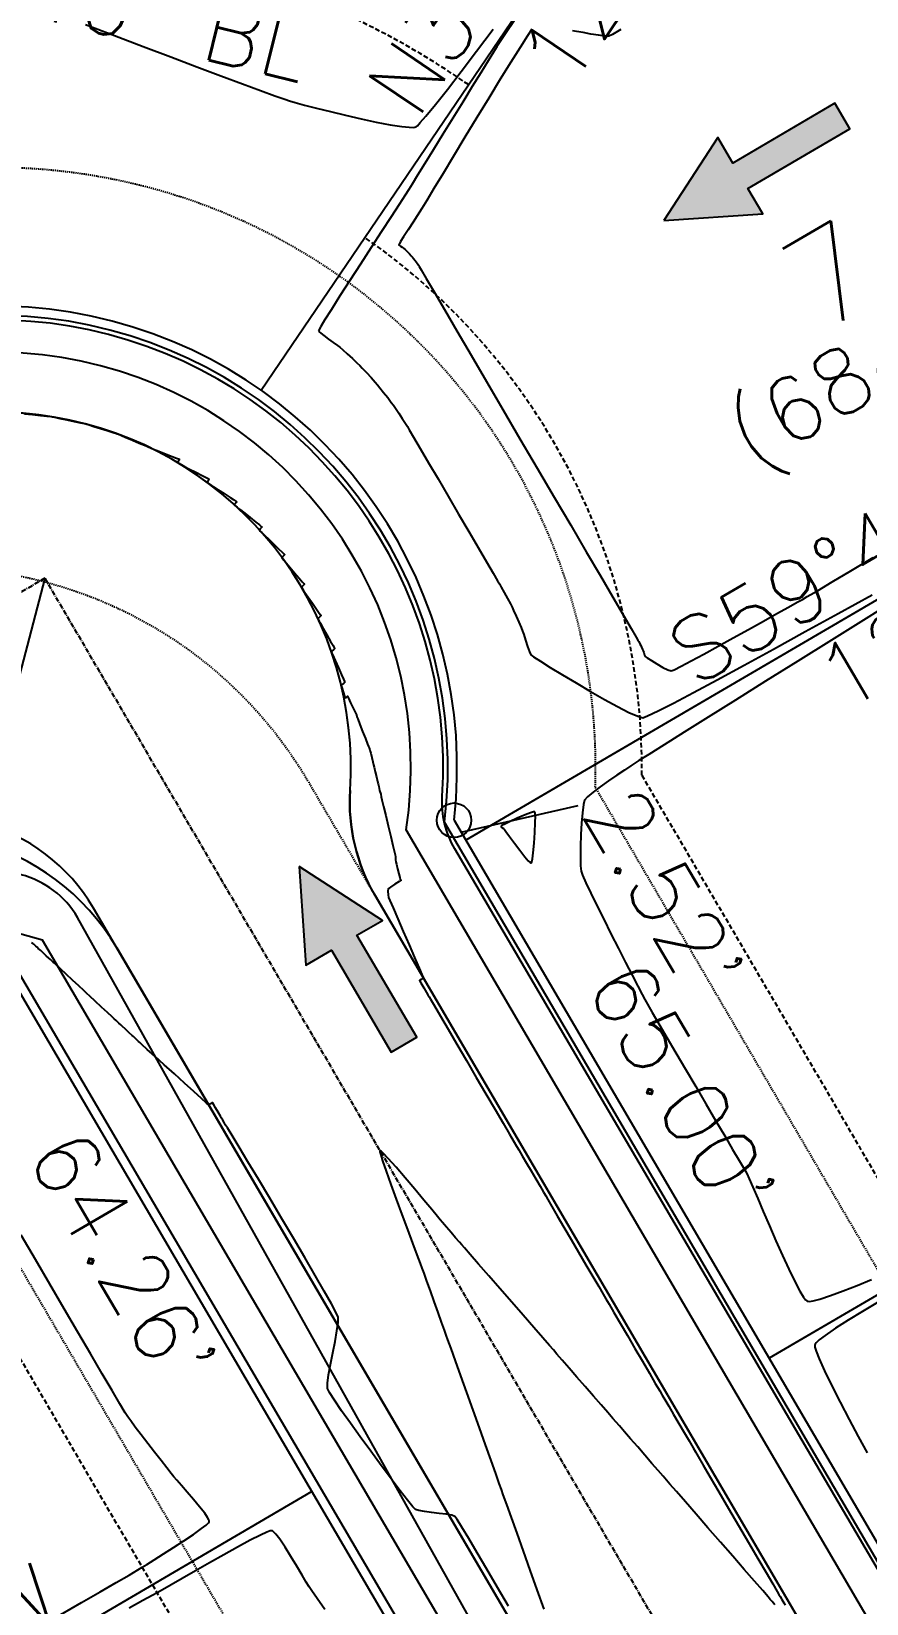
# Model space of a CAD drawing. Header units: feet. Extents: x 23 to 2149517, y -26 to 355304.
# Drawn here: x 2137608.6 to 2137699, y 341004.5 to 341174.8 of the extents above; entities that cross this region are included whole.
import ezdxf

# ---------------------------------------------------------------- set-up
doc = ezdxf.new("R2010")
doc.units = ezdxf.units.FT
doc.header["$MEASUREMENT"] = 0
for name, pattern in [('xhpc023-pav$0$HIDDEN2', [0.1875, 0.125, -0.0625]), ('xhpc023-pt$0$CL', [0.7, 0.5, -0.05, 0.1, -0.05]), ('xhpc023-pt$0$DASHED', [0.75, 0.5, -0.25]), ('xhpc023-pt$0$HIDDEN2', [0.1875, 0.125, -0.0625])]:
    doc.linetypes.add(name, pattern=pattern)
for name, color, linetype in [('A-EC-CURLEX-MATTING', 6, 'Continuous'), ('A-EC-FLOW-ARROWS', 252, 'Continuous'), ('C-TOPO-MINR-N', 2, 'Continuous'), ('xhpc023-pav$0$A-PV-BC', 2, 'Continuous'), ('xhpc023-pav$0$A-SW-N', 6, 'Continuous'), ('xhpc023-pav$0$A-VALLEYGUTTER', 2, 'xhpc023-pav$0$HIDDEN2'), ('xhpc023-pt$0$A-ADDRESS-N', 6, 'Continuous'), ('xhpc023-pt$0$A-BLDG-SETBACK', 2, 'xhpc023-pt$0$DASHED'), ('xhpc023-pt$0$V-ESMT-UTIL-N', 2, 'xhpc023-pt$0$HIDDEN2'), ('xhpc023-pt$0$V-LOT-NO', 6, 'Continuous'), ('xhpc023-pt$0$V-LOT-ROW', 7, 'Continuous'), ('xhpc023-pt$0$V-PROP-CORN-TEXT-N', 2, 'Continuous'), ('xhpc023-pt$0$V-PROP-RWAY-N', 7, 'Continuous'), ('xhpc023-pt$0$V-PROP-SUBD-N', 7, 'Continuous'), ('xhpc023-pt$0$V-RWAY-CNTR-N', 4, 'xhpc023-pt$0$CL'), ('xhpc023-pt$0$V-SUBD-TEXT-N', 2, 'Continuous')]:
    doc.layers.add(name, color=color, linetype=linetype)
doc.styles.add('xhpc023-pt$0$L100', font='simplex', dxfattribs={"height": 10})
doc.styles.add('xhpc023-pt$0$L70', font='simplex.shx', dxfattribs={"height": 7})
doc.styles.add('xhpc023-pt$0$L80', font='simplex', dxfattribs={"height": 8})

# ---------------------------------------------------------------- blocks, each defined once
blk = doc.blocks.new('xhpc023-pav')
at = {"layer": 'xhpc023-pav$0$A-PV-BC'}
for p, q in [((2137645.8, 341081.18), (2137856.2, 340721.53)), ((2137617.84, 341075.49), (2137833.97, 340706.07))]:
    blk.add_line(p, q, dxfattribs=at)
for centre, radius, start, end in [((2137604.68, 341095.02), 38.5, 356.3314, 154.3269), ((2137663.06, 341091.27), 20, 176.3314, 210.3291), ((2137596.26, 341062.87), 25, 30.3291, 120.3291)]:
    blk.add_arc(centre, radius, start, end, dxfattribs=at)
at = {"layer": 'xhpc023-pav$0$A-SW-N'}
for p, q in [((2137863.51, 340721.92), (2137649.17, 341088.28)), ((2137866.43, 340724.84), (2137653.32, 341089.11)), ((2137826.88, 340697.39), (2137607.18, 341072.93))]:
    blk.add_line(p, q, dxfattribs=at)
at = {"layer": 'xhpc023-pav$0$A-SW-N', "flags": 128}
blk.add_lwpolyline([(2137577.45, 340534.56), (2137826.54, 340680.29), (2137831.17, 340697.98), (2137609.81, 341076.34), (2137591.42, 341081.47), (2137398.26, 340968.46)], dxfattribs=at)
at = {"layer": 'xhpc023-pav$0$A-SW-N'}
for radius, start, end in [(49, 353.0712, 157.5871), (45, 351.3867, 159.2716)]:
    blk.add_arc((2137604.68, 341095.02), radius, start, end, dxfattribs=at)
at = {"layer": 'xhpc023-pav$0$A-VALLEYGUTTER', "flags": 128}
blk.add_lwpolyline([(2137562.05, 341103.1), (2137574.32, 341110.28, -0.414214), (2137638.62, 341093.44), (2137645.8, 341081.18)], format="xyb", dxfattribs=at)
blk = doc.blocks.new('ARROW')
blk.add_hatch(color=256).paths.add_polyline_path([(0, 0), (12, 6), (12, 2), (28, 2), (28, -2), (12, -2), (12, -6)])
blk.add_lwpolyline([(0, 0), (12, 6), (12, 2), (28, 2), (28, -2), (12, -2), (12, -6), (0, 0)])
blk = doc.blocks.new('xhpc023-pt')
at = {"layer": 'xhpc023-pt$0$A-BLDG-SETBACK'}
for p, q in [((2137674.67, 341094.2), (2137876.67, 340748.92)), ((2137591.41, 341058.29), (2137803.5, 340695.77))]:
    blk.add_line(p, q, dxfattribs=at)
for radius, start, end in [(90, 55.2997, 97.235), (70, 359.3264, 55.1429)]:
    blk.add_arc((2137604.68, 341095.02), radius, start, end, dxfattribs=at)
at = {"layer": 'xhpc023-pt$0$V-ESMT-UTIL-N'}
for p, q in [((2137669.64, 341092.89), (2137878.33, 340736.18)), ((2137595.73, 341060.82), (2137810.34, 340693.98))]:
    blk.add_line(p, q, dxfattribs=at)
blk.add_arc((2137604.68, 341095.02), 65, 358.1249, 152.5334, dxfattribs=at)
at = {"layer": 'xhpc023-pt$0$V-PROP-CORN-TEXT-N'}
blk.add_circle((2137654.35, 341089.32), 1.87, dxfattribs=at)
at = {"layer": 'xhpc023-pt$0$V-PROP-RWAY-N'}
for p, q in [((2137654.35, 341089.32), (2137867.17, 340725.56)), ((2137606.52, 341072.07), (2137825.81, 340697.24))]:
    blk.add_line(p, q, dxfattribs=at)
blk.add_arc((2137604.68, 341095.02), 50, 353.4592, 157.199, dxfattribs=at)
at = {"layer": 'xhpc023-pt$0$V-PROP-SUBD-N'}
for p, q in [((2137759.2, 341147.74), (2137655.63, 341087.15)), ((2137792.03, 341091.64), (2137688.45, 341031.04)), ((2137638.97, 341016.6), (2137535.39, 340956.01))]:
    blk.add_line(p, q, dxfattribs=at)
at = {"layer": 'xhpc023-pt$0$V-PROP-SUBD-N', "flags": 128}
blk.add_lwpolyline([(2137633.46, 341135.91), (2137704.69, 341240.92)], dxfattribs=at)
at = {"layer": 'xhpc023-pt$0$V-RWAY-CNTR-N'}
for q in [(2137359.74, 340969.1), (2137865.06, 340679.65)]:
    blk.add_line((2137610.05, 341115.54), q, dxfattribs=at)
at = {"layer": 'xhpc023-pt$0$V-SUBD-TEXT-N'}
for p, q in [((2137610.05, 341115.54), (2137604.68, 341095.02)), ((2137655.11, 341088.03), (2137667.79, 341090.91))]:
    blk.add_line(p, q, dxfattribs=at)
at = {"layer": 'xhpc023-pt$0$A-ADDRESS-N', "insert": (2137699.48, 341137.4), "char_height": 7, "width": 77.1852, "attachment_point": 5, "rotation": 30.3291, "style": 'xhpc023-pt$0$L70'}
blk.add_mtext('(6843)', dxfattribs=at)
at = {"layer": 'xhpc023-pt$0$A-BLDG-SETBACK', "insert": (2137624.22, 341179.75), "char_height": 7, "attachment_point": 2, "rotation": 346.2673, "style": 'xhpc023-pt$0$L70'}
blk.add_mtext("40' BL", dxfattribs=at)
at = {"layer": 'xhpc023-pt$0$V-LOT-NO', "insert": (2137695.07, 341148.42, 574.3), "char_height": 10, "width": 34.0116, "attachment_point": 5, "rotation": 30.3291, "style": 'xhpc023-pt$0$L100'}
blk.add_mtext('7', dxfattribs=at)
at = {"layer": 'xhpc023-pt$0$V-LOT-ROW', "insert": (2137725.72, 341255.89, 574.3), "char_height": 8, "attachment_point": 5, "rotation": 300.8227, "style": 'xhpc023-pt$0$L80'}
blk.add_mtext("25' RIGHT OF WAY DEDICATION (27,895 SQ. FT)", dxfattribs=at)
at = {"layer": 'xhpc023-pt$0$V-SUBD-TEXT-N', "char_height": 7, "style": 'xhpc023-pt$0$L70'}
for s, insert, attachment_point, rotation in [('N34°09\'06"E', (2137667.09, 341189.76), 8, 55.8482), ("126.89'", (2137671.06, 341187.06), 2, 55.8482), ('S59°40\'15"W', (2137706.53, 341118.95), 8, 30.3291), ("120.00'", (2137708.3, 341115.93), 2, 30.3291), ("2.52'", (2137680.12, 341083.32), 2, 300.3291), ("65.00'", (2137682.07, 341062), 2, 300.3291), ("64.26'", (2137621.54, 341043.63), 2, 300.3291), ('S59°40\'15"W', (2137586.3, 340987.81), 8, 30.3291)]:
    blk.add_mtext(s, dxfattribs=dict(at, insert=insert, attachment_point=attachment_point, rotation=rotation))

msp = doc.modelspace()

# ---------------------------------------------------------------- block references
at = {"layer": 'A-EC-CURLEX-MATTING'}
msp.add_blockref('xhpc023-pt', (0, 0), dxfattribs=at)

# ---------------------------------------------------------------- next in the draw order: linework, layer by layer
for points in [[(2137670.62, 340388.88, -0.020906), (2137597.86, 340483.23, -0.00681), (2137601.18, 340497.47), (2137834.97, 340634.24, -5.810571), (2137834.97, 340634.24, 0.811703), (2137866.43, 340724.84, 0.069055), (2137866.43, 340724.84), (2137654.43, 341086.23, -0.149441), (2137653.08, 341091.91, 0.824303), (2137560.97, 341116.03, -0.149441), (2137557, 341111.73), (2137389.06, 341013.48, -0.149441), (2137383.37, 341012.13, 0.824289), (2137359.25, 340920.01, -0.14935), (2137363.55, 340916.05), (2137406.28, 340843.01, -0.100424), (2137467.54, 340663.68, 0.039884), (2137488.12, 340566.52, 0.039884)], [(2137660.46, 340381.44, -0.020999), (2137590.35, 340472.58, -0.432054), (2137598.5, 340508.07), (2137827.01, 340641.75, -0.15088), (2137838.5, 340644.44, 0.784499), (2137861.31, 340715.67, -0.088743), (2137856.2, 340721.53), (2137645.8, 341081.18, -0.149441), (2137643.1, 341092.55, 0.824303), (2137569.98, 341111.7, -0.149441), (2137562.05, 341103.1), (2137394.11, 341004.84, -0.149441), (2137382.73, 341002.15, 0.824289), (2137363.58, 340929.03, -0.14935), (2137372.18, 340921.1), (2137414.92, 340848.06, -0.100424), (2137477.46, 340664.97, 0.039884), (2137497.71, 340569.37, 1.206369)], [(2137825.01, 340671.87, 0.414214), (2137833.97, 340706.07), (2137615.32, 341079.81, 0.414214), (2137587.95, 341086.97), (2137395.42, 340974.33, 0.413395), (2137388.31, 340947), (2137438.22, 340861.69, -0.086514), (2137499.82, 340696.41, 0.043454), (2137527.06, 340598.38, 0.028283), (2137550.33, 340536.9, 0.447083), (2137578.7, 340527.77), (2137825.01, 340671.87)]]:
    msp.add_lwpolyline(points, format="xyb", dxfattribs=at)
msp.add_lwpolyline([(2137823.09, 340682.91, -0.002722), (2137826.88, 340697.39), (2137613.59, 341078.8, 0.414214), (2137599.91, 341082.38), (2137407.39, 340969.75, 0.413052), (2137403.85, 340956.09), (2137453.76, 340870.78, -0.086514), (2137516.55, 340702.29, 0.043568), (2137543.42, 340605.67, 0.028398), (2137566.37, 340545, 0.447083), (2137580.56, 340540.44)], format="xyb", close=True, dxfattribs=at)
at = {"layer": 'C-TOPO-MINR-N', "color": 2, "linetype": 'Continuous', "lineweight": -3}
for points, elevation in [([(2137614.47, 341175.54), (2137617.6, 341174.33), (2137620.69, 341173.15), (2137623.68, 341172.01), (2137626.51, 341170.94), (2137629.12, 341169.96), (2137631.44, 341169.1), (2137633.41, 341168.37), (2137634.95, 341167.8), (2137636.02, 341167.42), (2137636.54, 341167.24), (2137637.15, 341167.07), (2137638.15, 341166.8), (2137639.46, 341166.47), (2137640.97, 341166.09), (2137642.62, 341165.7), (2137644.3, 341165.31), (2137645.93, 341164.96), (2137647.42, 341164.67), (2137648.69, 341164.47), (2137649.48, 341164.39), (2137649.92, 341164.38), (2137650.12, 341164.4), (2137650.2, 341164.42), (2137650.24, 341164.45), (2137650.38, 341164.56), (2137650.7, 341164.89), (2137651.31, 341165.6), (2137652.34, 341166.86), (2137653.63, 341168.5), (2137655.13, 341170.44), (2137656.8, 341172.63), (2137658.59, 341175)], 573), ([(2137660.89, 341175.96), (2137659.99, 341174.62), (2137659.34, 341173.65), (2137658.99, 341173.12), (2137658.63, 341172.54), (2137658.03, 341171.57), (2137657.24, 341170.29), (2137656.31, 341168.79), (2137655.29, 341167.12), (2137654.22, 341165.38), (2137653.15, 341163.64), (2137652.12, 341161.97), (2137651.19, 341160.46), (2137650.41, 341159.19), (2137649.81, 341158.22), (2137649.45, 341157.64), (2137649.07, 341157.04), (2137648.41, 341156.03), (2137647.54, 341154.68), (2137646.51, 341153.1), (2137645.38, 341151.36), (2137644.21, 341149.56), (2137643.07, 341147.79), (2137642, 341146.12), (2137641.07, 341144.66), (2137640.33, 341143.48), (2137639.93, 341142.81), (2137639.75, 341142.49), (2137639.7, 341142.38), (2137639.69, 341142.35), (2137639.7, 341142.32), (2137639.76, 341142.24), (2137639.92, 341142.08), (2137640.25, 341141.82), (2137640.75, 341141.44), (2137641.28, 341141.07), (2137641.73, 341140.76), (2137642, 341140.56), (2137642.31, 341140.28), (2137642.8, 341139.84), (2137643.35, 341139.33), (2137643.84, 341138.88), (2137644.14, 341138.59), (2137644.42, 341138.3), (2137644.87, 341137.82), (2137645.37, 341137.27), (2137645.81, 341136.79), (2137646.08, 341136.49), (2137646.33, 341136.18), (2137646.73, 341135.67), (2137647.17, 341135.1), (2137647.56, 341134.59), (2137647.8, 341134.27), (2137648.02, 341133.95), (2137648.36, 341133.42), (2137648.75, 341132.83), (2137649.09, 341132.3), (2137649.3, 341131.97), (2137649.5, 341131.63), (2137649.98, 341130.81), (2137650.7, 341129.58), (2137651.6, 341128.05), (2137652.62, 341126.3), (2137653.72, 341124.42), (2137654.85, 341122.49), (2137655.95, 341120.61), (2137656.98, 341118.86), (2137657.87, 341117.33), (2137658.59, 341116.1), (2137659.07, 341115.27), (2137659.27, 341114.92), (2137659.47, 341114.56), (2137659.79, 341113.99), (2137660.14, 341113.33), (2137660.45, 341112.75), (2137660.63, 341112.39), (2137660.8, 341112.03), (2137661.07, 341111.44), (2137661.36, 341110.78), (2137661.61, 341110.19), (2137661.77, 341109.82), (2137661.89, 341109.45), (2137662.08, 341108.84), (2137662.3, 341108.16), (2137662.51, 341107.57), (2137662.67, 341107.24), (2137662.97, 341107.02), (2137663.7, 341106.55), (2137664.77, 341105.88), (2137666.08, 341105.08), (2137667.56, 341104.19), (2137669.11, 341103.28), (2137670.63, 341102.41), (2137672.06, 341101.63), (2137673.29, 341101), (2137674.23, 341100.58), (2137674.8, 341100.43), (2137675.31, 341100.62), (2137676.44, 341101.16), (2137678.11, 341102.02), (2137680.26, 341103.15), (2137682.82, 341104.53), (2137685.74, 341106.12), (2137688.94, 341107.87), (2137692.36, 341109.75), (2137695.93, 341111.72), (2137699.6, 341113.75)], 573), ([(2137662.77, 341175.01), (2137662.31, 341174.3), (2137661.51, 341173.04), (2137660.51, 341171.44), (2137659.36, 341169.59), (2137658.12, 341167.56), (2137656.82, 341165.44), (2137655.53, 341163.32), (2137654.3, 341161.27), (2137653.16, 341159.4), (2137652.17, 341157.77), (2137651.39, 341156.47), (2137650.86, 341155.59), (2137650.62, 341155.21), (2137650.35, 341154.79), (2137649.91, 341154.1), (2137649.38, 341153.29), (2137648.89, 341152.52), (2137648.57, 341152.03), (2137648.43, 341151.78), (2137648.38, 341151.7), (2137648.37, 341151.68), (2137648.38, 341151.66), (2137648.43, 341151.62), (2137648.55, 341151.52), (2137648.74, 341151.39), (2137648.91, 341151.27), (2137649.05, 341151.14), (2137649.26, 341150.95), (2137649.4, 341150.81), (2137649.53, 341150.67), (2137649.72, 341150.47), (2137649.85, 341150.33), (2137649.96, 341150.18), (2137650.13, 341149.96), (2137650.24, 341149.82), (2137650.35, 341149.66), (2137650.49, 341149.44), (2137650.59, 341149.29), (2137650.79, 341148.95), (2137651.33, 341148.02), (2137652.19, 341146.56), (2137653.31, 341144.64), (2137654.66, 341142.34), (2137656.19, 341139.72), (2137657.87, 341136.85), (2137659.65, 341133.8), (2137661.49, 341130.65), (2137663.35, 341127.47), (2137665.2, 341124.32), (2137666.98, 341121.28), (2137668.66, 341118.41), (2137670.19, 341115.79), (2137671.54, 341113.48), (2137672.66, 341111.56), (2137673.51, 341110.1), (2137674.06, 341109.17), (2137674.26, 341108.83), (2137674.35, 341108.67), (2137674.48, 341108.42), (2137674.57, 341108.25), (2137674.65, 341108.08), (2137674.76, 341107.83), (2137674.83, 341107.66), (2137674.89, 341107.48), (2137674.97, 341107.22), (2137675.04, 341107.06), (2137675.24, 341106.92), (2137675.71, 341106.63), (2137676.32, 341106.25), (2137676.96, 341105.88), (2137677.51, 341105.6), (2137677.84, 341105.49), (2137678.17, 341105.63), (2137678.93, 341106.01), (2137680.02, 341106.59), (2137681.38, 341107.32), (2137682.93, 341108.17), (2137684.57, 341109.07), (2137686.23, 341109.99), (2137687.84, 341110.89), (2137689.31, 341111.71), (2137690.55, 341112.4), (2137691.5, 341112.93), (2137692.07, 341113.25), (2137692.59, 341113.55), (2137693.68, 341114.19), (2137695.27, 341115.14), (2137697.31, 341116.34), (2137699.73, 341117.77)], 574), ([(2137672.41, 341174.97), (2137671.49, 341174.45), (2137671.11, 341174.25), (2137670.68, 341174.26), (2137669.99, 341174.35), (2137669.16, 341174.48), (2137668.32, 341174.64), (2137667.62, 341174.77), (2137667.18, 341174.84)], 574), ([(2137607.84, 341133.36), (2137608.72, 341133.27), (2137609.6, 341133.18), (2137610.28, 341133.11), (2137610.56, 341133.08), (2137610.71, 341133.05), (2137610.86, 341133.01), (2137611.1, 341132.97), (2137611.68, 341132.85), (2137612.45, 341132.69), (2137613.25, 341132.53), (2137613.93, 341132.39), (2137614.34, 341132.3), (2137614.73, 341132.18), (2137615.36, 341131.99), (2137616.1, 341131.75), (2137616.8, 341131.53), (2137617.34, 341131.36), (2137617.57, 341131.28), (2137617.7, 341131.24), (2137617.89, 341131.18), (2137618.02, 341131.14), (2137618.27, 341131.04), (2137618.83, 341130.8), (2137619.55, 341130.49), (2137620.27, 341130.18), (2137620.83, 341129.94), (2137621.08, 341129.84), (2137621.22, 341129.77), (2137621.43, 341129.69), (2137621.57, 341129.63), (2137621.82, 341129.53), (2137622.38, 341129.31), (2137623.11, 341129.03), (2137623.83, 341128.74), (2137624.3, 341128.56), (2137624.53, 341128.46), (2137624.6, 341128.43), (2137624.62, 341128.42), (2137624.61, 341128.4), (2137624.58, 341128.33), (2137624.5, 341128.18), (2137624.44, 341128.04), (2137624.56, 341127.96), (2137624.78, 341127.84), (2137624.94, 341127.77), (2137625.18, 341127.65), (2137625.71, 341127.37), (2137626.4, 341127.02), (2137627.08, 341126.68), (2137627.52, 341126.45), (2137627.74, 341126.33), (2137627.81, 341126.29), (2137627.82, 341126.28), (2137627.82, 341126.26), (2137627.78, 341126.19), (2137627.69, 341126.05), (2137627.62, 341125.92), (2137627.74, 341125.82), (2137627.95, 341125.68), (2137628.1, 341125.58), (2137628.32, 341125.44), (2137628.83, 341125.12), (2137629.47, 341124.71), (2137630.11, 341124.29), (2137630.53, 341124.03), (2137630.73, 341123.89), (2137630.79, 341123.84), (2137630.8, 341123.83), (2137630.8, 341123.81), (2137630.76, 341123.75), (2137630.66, 341123.61), (2137630.59, 341123.48), (2137630.69, 341123.37), (2137630.88, 341123.22), (2137631.02, 341123.11), (2137631.23, 341122.94), (2137631.7, 341122.57), (2137632.3, 341122.1), (2137632.9, 341121.62), (2137633.28, 341121.32), (2137633.47, 341121.16), (2137633.53, 341121.11), (2137633.54, 341121.1), (2137633.53, 341121.08), (2137633.49, 341121.01), (2137633.38, 341120.88), (2137633.3, 341120.75), (2137633.38, 341120.64), (2137633.55, 341120.48), (2137633.67, 341120.37), (2137633.86, 341120.18), (2137634.29, 341119.77), (2137634.85, 341119.23), (2137635.4, 341118.7), (2137635.75, 341118.35), (2137635.93, 341118.17), (2137635.98, 341118.11), (2137635.99, 341118.1), (2137635.99, 341118.09), (2137635.96, 341118.05), (2137635.9, 341117.98), (2137635.79, 341117.86), (2137635.72, 341117.77), (2137635.79, 341117.66), (2137635.93, 341117.5), (2137636.02, 341117.39), (2137636.19, 341117.19), (2137636.59, 341116.73), (2137637.09, 341116.13), (2137637.6, 341115.54), (2137637.92, 341115.15), (2137638.08, 341114.96), (2137638.13, 341114.89), (2137638.14, 341114.88), (2137638.13, 341114.87), (2137638.11, 341114.83), (2137638.03, 341114.76), (2137637.92, 341114.65), (2137637.84, 341114.56), (2137637.94, 341114.39), (2137638.06, 341114.22), (2137638.21, 341114), (2137638.56, 341113.5), (2137639.02, 341112.84), (2137639.47, 341112.19), (2137639.76, 341111.77), (2137639.9, 341111.56), (2137639.94, 341111.49), (2137639.95, 341111.47), (2137639.94, 341111.46), (2137639.91, 341111.42), (2137639.84, 341111.35), (2137639.71, 341111.24), (2137639.63, 341111.16), (2137639.69, 341111.02), (2137639.77, 341110.88), (2137639.9, 341110.66), (2137640.2, 341110.11), (2137640.6, 341109.4), (2137640.99, 341108.7), (2137641.25, 341108.24), (2137641.37, 341108.01), (2137641.41, 341107.93), (2137641.41, 341107.91), (2137641.41, 341107.9), (2137641.37, 341107.86), (2137641.29, 341107.79), (2137641.15, 341107.68), (2137641.06, 341107.61), (2137641.09, 341107.52), (2137641.13, 341107.43), (2137641.24, 341107.19), (2137641.5, 341106.61), (2137641.83, 341105.85), (2137642.16, 341105.09), (2137642.38, 341104.6), (2137642.48, 341104.35), (2137642.51, 341104.26), (2137642.52, 341104.25), (2137642.51, 341104.24), (2137642.47, 341104.2), (2137642.38, 341104.12), (2137642.23, 341104.02), (2137642.13, 341103.95), (2137642.15, 341103.9), (2137642.22, 341103.69), (2137642.36, 341103.24), (2137642.51, 341102.78), (2137642.58, 341102.58), (2137642.7, 341102.66), (2137642.81, 341102.76), (2137642.92, 341102.54), (2137643.16, 341102.04), (2137643.45, 341101.45), (2137643.68, 341100.95), (2137643.78, 341100.74), (2137643.8, 341100.67), (2137643.82, 341100.61), (2137643.84, 341100.52), (2137643.93, 341100.29), (2137644.16, 341099.7), (2137644.46, 341098.94), (2137644.77, 341098.17), (2137645, 341097.57), (2137645.1, 341097.31), (2137645.16, 341097.16), (2137645.23, 341096.95), (2137645.28, 341096.8), (2137645.34, 341096.57), (2137645.45, 341096.12), (2137645.56, 341095.64), (2137645.63, 341095.34), (2137645.7, 341095.07), (2137645.82, 341094.58), (2137645.95, 341094.01), (2137646.07, 341093.52), (2137646.14, 341093.25), (2137646.2, 341092.98), (2137646.3, 341092.55), (2137646.41, 341092.13), (2137646.47, 341091.86), (2137646.55, 341091.54), (2137646.72, 341090.82), (2137646.96, 341089.82), (2137647.23, 341088.7), (2137647.5, 341087.57), (2137647.74, 341086.59), (2137647.91, 341085.88), (2137647.98, 341085.59), (2137648, 341085.36), (2137648.03, 341085.03), (2137648.05, 341084.8), (2137648.11, 341084.56), (2137648.23, 341084.06), (2137648.37, 341083.5), (2137648.47, 341083.11), (2137648.52, 341082.91), (2137648.54, 341082.84), (2137648.54, 341082.84), (2137648.55, 341082.84), (2137648.61, 341082.84), (2137648.64, 341082.84), (2137648.42, 341082.7), (2137647.94, 341082.4), (2137647.46, 341082.09), (2137647.21, 341081.9), (2137647.2, 341081.64), (2137647.23, 341081.24), (2137647.26, 341080.97), (2137647.4, 341080.64), (2137647.75, 341079.82), (2137648.26, 341078.65), (2137648.85, 341077.27), (2137649.48, 341075.82), (2137650.07, 341074.45), (2137650.58, 341073.29), (2137650.87, 341072.62), (2137651, 341072.31), (2137651.04, 341072.21), (2137651.05, 341072.2), (2137651.04, 341072.19), (2137651, 341072.17), (2137650.98, 341072.15), (2137650.8, 341072.06), (2137650.63, 341071.95), (2137650.76, 341071.7), (2137651.07, 341071.17), (2137651.38, 341070.66), (2137651.53, 341070.41), (2137651.59, 341070.31), (2137651.65, 341070.2), (2137651.8, 341069.94), (2137652.23, 341069.21), (2137652.88, 341068.09), (2137653.71, 341066.68), (2137654.66, 341065.05), (2137655.69, 341063.29), (2137656.76, 341061.47), (2137657.8, 341059.68), (2137658.79, 341058), (2137659.66, 341056.51), (2137660.36, 341055.3), (2137660.86, 341054.45), (2137661.11, 341054.03), (2137661.35, 341053.62), (2137661.72, 341052.98), (2137662.18, 341052.19), (2137662.69, 341051.33), (2137663.2, 341050.46), (2137663.66, 341049.67), (2137664.03, 341049.03), (2137664.27, 341048.62), (2137664.5, 341048.22), (2137664.94, 341047.48), (2137665.53, 341046.47), (2137666.24, 341045.25), (2137667.03, 341043.91), (2137667.84, 341042.52), (2137668.63, 341041.16), (2137669.37, 341039.9), (2137670.01, 341038.81), (2137670.5, 341037.97), (2137670.8, 341037.46), (2137671.13, 341036.9), (2137671.66, 341035.99), (2137672.33, 341034.84), (2137673.11, 341033.51), (2137673.93, 341032.11), (2137674.74, 341030.72), (2137675.5, 341029.43), (2137676.14, 341028.32), (2137676.62, 341027.5), (2137676.89, 341027.04), (2137677.17, 341026.57), (2137677.59, 341025.85), (2137678.12, 341024.95), (2137678.69, 341023.96), (2137679.27, 341022.98), (2137679.79, 341022.08), (2137680.22, 341021.35), (2137680.49, 341020.89), (2137680.77, 341020.41), (2137681.32, 341019.47), (2137682.09, 341018.15), (2137683.02, 341016.56), (2137684.06, 341014.78), (2137685.15, 341012.92), (2137686.23, 341011.08), (2137687.24, 341009.35), (2137688.13, 341007.82), (2137688.85, 341006.6), (2137689.33, 341005.78), (2137689.51, 341005.46), (2137689.64, 341005.24), (2137689.85, 341004.89), (2137690.06, 341004.54), (2137690.18, 341004.31)], 572), ([(2137702.75, 341113.56), (2137698.97, 341111.19), (2137695.22, 341108.84), (2137691.56, 341106.55), (2137688.07, 341104.37), (2137684.81, 341102.33), (2137681.85, 341100.47), (2137679.26, 341098.85), (2137677.1, 341097.5), (2137675.45, 341096.46), (2137674.36, 341095.78), (2137673.92, 341095.49), (2137673.49, 341095.21), (2137672.81, 341094.76), (2137671.97, 341094.2), (2137671.07, 341093.58), (2137670.18, 341092.95), (2137669.4, 341092.36), (2137668.8, 341091.86), (2137668.49, 341091.51), (2137668.36, 341091.01), (2137668.24, 341090.14), (2137668.15, 341089.02), (2137668.08, 341087.76), (2137668.04, 341086.49), (2137668.03, 341085.33), (2137668.05, 341084.39), (2137668.11, 341083.81), (2137668.27, 341083.36), (2137668.63, 341082.54), (2137669.16, 341081.43), (2137669.81, 341080.08), (2137670.55, 341078.59), (2137671.34, 341077.02), (2137672.14, 341075.43), (2137672.92, 341073.91), (2137673.63, 341072.53), (2137674.23, 341071.35), (2137674.7, 341070.45), (2137674.99, 341069.91), (2137675.28, 341069.4), (2137675.8, 341068.5), (2137676.51, 341067.28), (2137677.38, 341065.8), (2137678.36, 341064.13), (2137679.42, 341062.34), (2137680.51, 341060.47), (2137681.61, 341058.61), (2137682.67, 341056.81), (2137683.65, 341055.14), (2137684.51, 341053.67), (2137685.22, 341052.45), (2137685.74, 341051.55), (2137686.03, 341051.04), (2137686.29, 341050.49), (2137686.7, 341049.57), (2137687.22, 341048.36), (2137687.83, 341046.94), (2137688.5, 341045.38), (2137689.2, 341043.77), (2137689.91, 341042.17), (2137690.6, 341040.68), (2137691.24, 341039.36), (2137691.8, 341038.29), (2137692.18, 341037.67), (2137692.41, 341037.37), (2137692.53, 341037.25), (2137692.59, 341037.23), (2137692.65, 341037.21), (2137692.83, 341037.2), (2137693.22, 341037.26), (2137693.94, 341037.45), (2137695.1, 341037.83), (2137696.48, 341038.34), (2137697.99, 341038.93), (2137699.54, 341039.57)], 573), ([(2137660.23, 341004.18), (2137659.05, 341006.22), (2137657.91, 341008.18), (2137656.86, 341009.97), (2137655.94, 341011.52), (2137655.2, 341012.75), (2137654.69, 341013.57), (2137654.45, 341013.91), (2137654.1, 341014.03), (2137653.49, 341014.14), (2137652.73, 341014.24), (2137651.91, 341014.33), (2137651.15, 341014.43), (2137650.53, 341014.54), (2137650.18, 341014.65), (2137649.9, 341014.95), (2137649.33, 341015.66), (2137648.53, 341016.69), (2137647.56, 341017.97), (2137646.47, 341019.42), (2137645.33, 341020.97), (2137644.2, 341022.52), (2137643.13, 341024.01), (2137642.18, 341025.36), (2137641.41, 341026.49), (2137640.88, 341027.32), (2137640.66, 341027.77), (2137640.65, 341028.33), (2137640.77, 341029.23), (2137640.97, 341030.37), (2137641.22, 341031.62), (2137641.47, 341032.87), (2137641.68, 341034), (2137641.81, 341034.91), (2137641.82, 341035.48), (2137641.61, 341035.96), (2137641.09, 341036.94), (2137640.31, 341038.31), (2137639.33, 341040.02), (2137638.2, 341041.96), (2137636.96, 341044.05), (2137635.68, 341046.22), (2137634.4, 341048.37), (2137633.17, 341050.43), (2137632.04, 341052.3), (2137631.08, 341053.91), (2137630.32, 341055.17), (2137629.82, 341056), (2137629.63, 341056.3), (2137629.51, 341056.52), (2137629.32, 341056.84), (2137629.19, 341057.06), (2137629.07, 341057.27), (2137628.82, 341057.69), (2137628.54, 341058.18), (2137628.35, 341058.51), (2137628.25, 341058.67), (2137628.22, 341058.73), (2137628.21, 341058.74), (2137628.2, 341058.73), (2137628.17, 341058.71), (2137628.14, 341058.7), (2137627.98, 341058.59), (2137627.79, 341058.49), (2137627.57, 341058.68), (2137627, 341059.19), (2137626.17, 341059.94), (2137625.17, 341060.85), (2137624.08, 341061.84), (2137622.98, 341062.83), (2137621.98, 341063.75), (2137621.15, 341064.5), (2137620.57, 341065.03), (2137620.35, 341065.23), (2137620.19, 341065.37), (2137619.97, 341065.58), (2137619.85, 341065.7), (2137619.75, 341065.79), (2137619.65, 341065.88), (2137619.51, 341066.01), (2137619.18, 341066.31), (2137618.79, 341066.68), (2137618.44, 341067), (2137618.27, 341067.16), (2137618.07, 341067.35), (2137617.77, 341067.62), (2137617.57, 341067.8), (2137617.35, 341068.01), (2137616.85, 341068.48), (2137616.2, 341069.08), (2137615.52, 341069.71), (2137614.94, 341070.25), (2137614.59, 341070.57), (2137614.27, 341070.87), (2137613.73, 341071.37), (2137613.06, 341071.99), (2137612.36, 341072.64), (2137611.74, 341073.22), (2137611.28, 341073.65), (2137611.09, 341073.83), (2137610.96, 341073.94), (2137610.78, 341074.11), (2137610.66, 341074.22), (2137610.49, 341074.38), (2137610.21, 341074.64), (2137610.02, 341074.81), (2137609.87, 341074.95), (2137609.61, 341075.2), (2137609.35, 341075.43), (2137609.21, 341075.56), (2137609.07, 341075.69), (2137608.87, 341075.88), (2137608.77, 341075.98), (2137608.7, 341076.02), (2137608.61, 341076.04)], 572), ([(2137689.09, 341004.33), (2137688.78, 341004.69), (2137688.58, 341004.92), (2137688.35, 341005.19), (2137687.76, 341005.87), (2137686.87, 341006.88), (2137685.77, 341008.15), (2137684.52, 341009.59), (2137683.19, 341011.12), (2137681.84, 341012.67), (2137680.55, 341014.15), (2137679.39, 341015.49), (2137678.42, 341016.6), (2137677.72, 341017.41), (2137677.35, 341017.84), (2137676.99, 341018.25), (2137676.45, 341018.87), (2137675.77, 341019.65), (2137675.01, 341020.53), (2137674.23, 341021.43), (2137673.47, 341022.3), (2137672.79, 341023.08), (2137672.25, 341023.71), (2137671.89, 341024.12), (2137671.55, 341024.51), (2137670.99, 341025.16), (2137670.27, 341025.99), (2137669.43, 341026.95), (2137668.54, 341027.97), (2137667.65, 341029), (2137666.8, 341029.98), (2137666.06, 341030.83), (2137665.47, 341031.5), (2137665.1, 341031.94), (2137664.68, 341032.41), (2137663.95, 341033.25), (2137662.98, 341034.38), (2137661.83, 341035.69), (2137660.59, 341037.12), (2137659.32, 341038.58), (2137658.1, 341039.98), (2137657.01, 341041.24), (2137656.11, 341042.27), (2137655.49, 341042.99), (2137655.21, 341043.32), (2137654.94, 341043.62), (2137654.52, 341044.1), (2137654.03, 341044.67), (2137653.53, 341045.25), (2137653.11, 341045.73), (2137652.85, 341046.03), (2137652.55, 341046.39), (2137651.93, 341047.14), (2137651.08, 341048.17), (2137650.09, 341049.35), (2137649.05, 341050.58), (2137648.07, 341051.73), (2137647.22, 341052.68), (2137646.71, 341053.22), (2137646.46, 341053.46), (2137646.36, 341053.52), (2137646.33, 341053.52), (2137646.32, 341053.5), (2137646.33, 341053.4), (2137646.41, 341053.09), (2137646.61, 341052.44), (2137647, 341051.29), (2137647.5, 341049.87), (2137648.08, 341048.29), (2137648.69, 341046.63), (2137649.3, 341045), (2137649.86, 341043.51), (2137650.34, 341042.24), (2137650.69, 341041.3), (2137650.88, 341040.79), (2137651.08, 341040.24), (2137651.38, 341039.39), (2137651.76, 341038.33), (2137652.18, 341037.17), (2137652.59, 341036.01), (2137652.97, 341034.96), (2137653.27, 341034.1), (2137653.47, 341033.55), (2137653.65, 341033.05), (2137653.99, 341032.09), (2137654.47, 341030.76), (2137655.04, 341029.14), (2137655.69, 341027.34), (2137656.37, 341025.43), (2137657.06, 341023.5), (2137657.72, 341021.66), (2137658.32, 341019.98), (2137658.83, 341018.55), (2137659.21, 341017.48), (2137659.44, 341016.83), (2137659.65, 341016.24), (2137660.03, 341015.2), (2137660.53, 341013.79), (2137661.14, 341012.08), (2137661.83, 341010.15), (2137662.57, 341008.09), (2137663.32, 341005.97), (2137664.08, 341003.87)], 572), ([(2137611.8, 341003.27), (2137614.03, 341004.57), (2137616.05, 341005.74), (2137617.79, 341006.75), (2137619.18, 341007.56), (2137620.14, 341008.12), (2137620.6, 341008.4), (2137621.11, 341008.71), (2137621.9, 341009.21), (2137622.9, 341009.84), (2137624, 341010.54), (2137625.12, 341011.26), (2137626.15, 341011.96), (2137627.02, 341012.58), (2137627.52, 341012.97), (2137627.76, 341013.2), (2137627.84, 341013.31), (2137627.85, 341013.35), (2137627.85, 341013.4), (2137627.81, 341013.53), (2137627.68, 341013.79), (2137627.36, 341014.25), (2137626.81, 341014.96), (2137626.16, 341015.74), (2137625.48, 341016.52), (2137624.85, 341017.24), (2137624.34, 341017.82), (2137624.03, 341018.19), (2137623.74, 341018.56), (2137623.27, 341019.17), (2137622.65, 341019.96), (2137621.94, 341020.87), (2137621.2, 341021.82), (2137620.49, 341022.74), (2137619.85, 341023.58), (2137619.35, 341024.25), (2137619.04, 341024.69), (2137618.76, 341025.13), (2137618.18, 341026.11), (2137617.34, 341027.54), (2137616.28, 341029.35), (2137615.03, 341031.48), (2137613.64, 341033.85), (2137612.16, 341036.4), (2137610.61, 341039.05), (2137609.05, 341041.72), (2137607.51, 341044.36)], 573), ([(2137700.19, 341037.07), (2137698.57, 341036.11), (2137697.03, 341035.17), (2137695.65, 341034.29), (2137694.52, 341033.52), (2137693.87, 341033.02), (2137693.55, 341032.71), (2137693.43, 341032.56), (2137693.41, 341032.49), (2137693.4, 341032.43), (2137693.42, 341032.23), (2137693.54, 341031.8), (2137693.86, 341030.99), (2137694.46, 341029.66), (2137695.24, 341028.06), (2137696.14, 341026.29), (2137697.12, 341024.42), (2137698.11, 341022.56), (2137699.08, 341020.78)], 573), ([(2137640.36, 341003.81), (2137639.53, 341005.01), (2137638.95, 341005.86), (2137638.66, 341006.28), (2137638.36, 341006.77), (2137637.9, 341007.55), (2137637.33, 341008.51), (2137636.7, 341009.56), (2137636.07, 341010.57), (2137635.48, 341011.45), (2137635.07, 341011.98), (2137634.82, 341012.24), (2137634.69, 341012.34), (2137634.63, 341012.36), (2137634.59, 341012.36), (2137634.44, 341012.33), (2137634.08, 341012.2), (2137633.4, 341011.89), (2137632.28, 341011.32), (2137630.93, 341010.59), (2137629.43, 341009.76), (2137627.88, 341008.88), (2137626.36, 341008.01), (2137624.94, 341007.19), (2137623.73, 341006.49), (2137622.79, 341005.95), (2137622.22, 341005.63), (2137621.69, 341005.34), (2137620.66, 341004.78), (2137619.2, 341003.98)], 573)]:
    msp.add_lwpolyline(points, dxfattribs=dict(at, elevation=elevation))
at = {"layer": 'C-TOPO-MINR-N', "color": 2, "linetype": 'Continuous', "lineweight": -3, "elevation": 572}
msp.add_lwpolyline([(2137659.48, 341088.74), (2137659.48, 341088.74), (2137659.47, 341088.71), (2137659.46, 341088.67), (2137659.45, 341088.63), (2137659.53, 341088.55), (2137659.69, 341088.41), (2137659.81, 341088.31), (2137659.97, 341088.09), (2137660.35, 341087.56), (2137660.88, 341086.84), (2137661.46, 341086.07), (2137662.02, 341085.36), (2137662.38, 341084.94), (2137662.58, 341084.74), (2137662.66, 341084.69), (2137662.69, 341084.69), (2137662.71, 341084.71), (2137662.76, 341084.81), (2137662.83, 341085.14), (2137662.92, 341085.79), (2137663.02, 341086.85), (2137663.11, 341088.01), (2137663.15, 341089.08), (2137663.16, 341089.75), (2137663.14, 341090.09), (2137663.11, 341090.21), (2137663.09, 341090.23), (2137663.06, 341090.25), (2137662.94, 341090.23), (2137662.63, 341090.14), (2137662.06, 341089.92), (2137661.2, 341089.55), (2137660.37, 341089.16), (2137659.84, 341088.91), (2137659.58, 341088.79), (2137659.49, 341088.75), (2137659.48, 341088.74)], close=True, dxfattribs=at)

# ---------------------------------------------------------------- next in the draw order: block references
msp.add_blockref('xhpc023-pav', (0, 0))
at = {"layer": 'A-EC-FLOW-ARROWS', "yscale": 0.8, "zscale": 0.8}
for p, xscale, rotation in [((2137677.07, 341154.28), -0.7999999999999999, 210.4093834369042), ((2137637.59, 341084.32), -0.8, 120.4537439290261)]:
    msp.add_blockref('ARROW', p, dxfattribs=dict(at, xscale=xscale, rotation=rotation))

doc.saveas('drawing.dxf')
